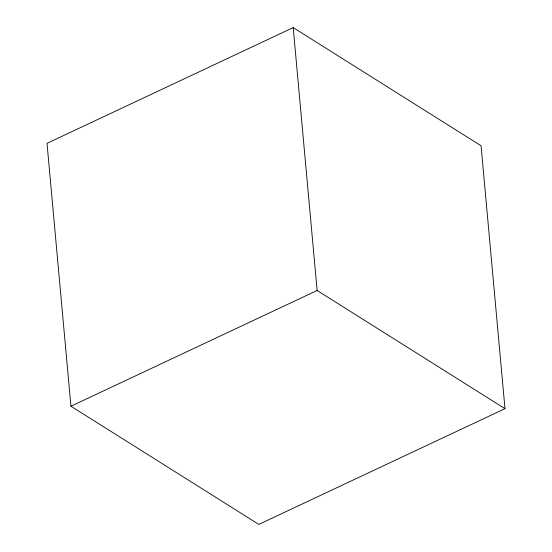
<?xml version="1.0" encoding="UTF-8"?>
<svg xmlns="http://www.w3.org/2000/svg" width="552" height="552" viewBox="0 0 552 552"><rect width="100%" height="100%" fill="white"/><g stroke="black" fill="none" stroke-linecap="round" stroke-linejoin="round"><path stroke-width="0.83" d="M293.202 27.6L47.017 143.327L70.939 406.217L258.798 524.4L504.983 408.673L481.061 145.783L293.202 27.6L317.131 290.49L504.983 408.673M70.939 406.217L317.131 290.49"/></g></svg>
